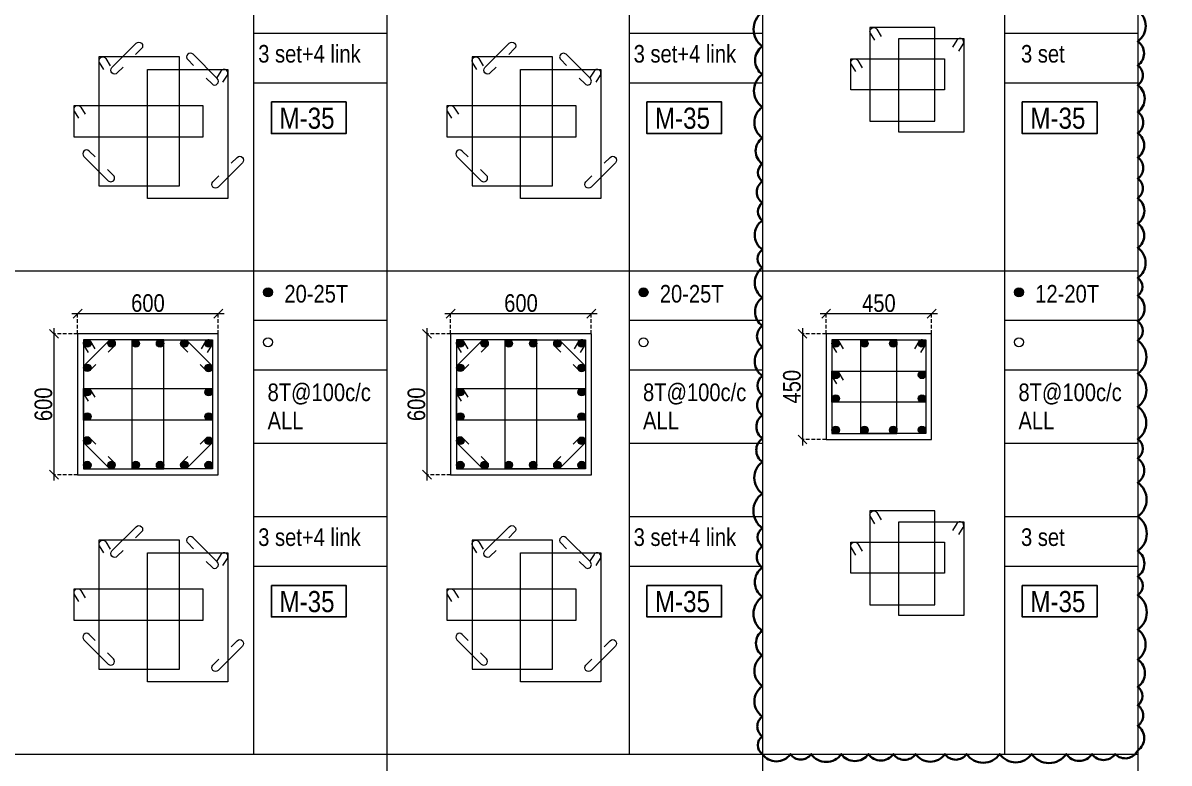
# Model space of a CAD drawing. Header units: millimetres. Extents: x 1112055 to 3390982, y -148532 to 766891.
# Drawn here: x 2345648 to 2365202, y 332597 to 345214 of the extents above; entities that cross this region are included whole.
import ezdxf
from ezdxf.enums import TextEntityAlignment as Align

# ---------------------------------------------------------------- set-up
doc = ezdxf.new("R2010")
doc.units = ezdxf.units.MM
doc.header["$PDMODE"] = 35
doc.header["$PDSIZE"] = -25
doc.linetypes.add('DASHED2', pattern=[0.375, 0.25, -0.125])
doc.linetypes.add('Hidden', pattern=[9.525, 6.35, -3.175])
for name, color, linetype, lineweight in [('B COL. SIZE DIM', 220, 'Continuous', 25), ('B COLSCH', 204, 'Continuous', 20), ('B COLUMN', 1, 'Hidden', 9), ('B STEEL', 34, 'Continuous', 15), ('B TITLE BLOCK', 250, 'Continuous', 0)]:
    doc.layers.add(name, color=color, linetype=linetype, lineweight=lineweight)
doc.layers.add('B TEXT', color=7, linetype='Continuous')
doc.styles.add('dim inside', font='romans.shx', dxfattribs={"width": 0.8, "height": 125})
doc.styles.add('SWINC', font='swissc.ttf')
doc.dimstyles.new('dim inside', dxfattribs={"dimtxt": 125, "dimasz": 100, "dimexe": 0, "dimexo": 0, "dimgap": 10, "dimtad": 0, "dimdec": 0, "dimzin": 0, "dimdsep": 46, "dimtxsty": 'dim inside', "dimblk": 'SMALL', "dimcen": 0.09, "dimadec": 0, "dimazin": 0, "dimtfac": 1, "dimtdec": 0, "dimtofl": 0, "dimtmove": 0, "dimatfit": 3, "dimfxl": 1, "dimtolj": 1, "dimtzin": 0, "dimarcsym": 2})

# ---------------------------------------------------------------- blocks, each defined once
blk = doc.blocks.new('_Oblique')
at = {"color": 0, "linetype": 'ByBlock', "lineweight": -2}
blk.add_line((-0.5, -0.5), (0.5, 0.5), dxfattribs=at)
blk = doc.blocks.new('*D940')
at = {"layer": 'B COL. SIZE DIM', "color": 250, "lineweight": 9, "ltscale": 250, "transparency": 16777216}
blk.add_line((2346481, 340258), (2349081, 340258), dxfattribs=at)
at = {"layer": 'B COL. SIZE DIM', "color": 250, "linetype": 'DASHED2', "lineweight": 9, "ltscale": 250, "transparency": 16777216}
for p, q in [((2346581, 339913), (2346581, 340258)), ((2348981, 339913), (2348981, 340258))]:
    blk.add_line(p, q, dxfattribs=at)
at = {"layer": 'Defpoints', "color": 0, "ltscale": 250, "transparency": 16777216}
for p in [(2348981, 340258), (2346581, 339913), (2348981, 339913)]:
    blk.add_point(p, dxfattribs=at)
at = {"layer": 'B COL. SIZE DIM', "color": 250, "lineweight": 9, "ltscale": 250, "transparency": 16777216, "xscale": 150, "yscale": 150, "zscale": 150, "rotation": 180}
blk.add_blockref('_Oblique', (2346581, 340258), dxfattribs=at)
at = {"layer": 'B COL. SIZE DIM', "color": 250, "lineweight": 9, "ltscale": 250, "transparency": 16777216, "xscale": 150, "yscale": 150, "zscale": 150}
blk.add_blockref('_Oblique', (2348981, 340258), dxfattribs=at)
at = {"layer": 'B COL. SIZE DIM', "color": 6, "ltscale": 250, "transparency": 16777216, "insert": (2347781, 340437), "char_height": 300, "attachment_point": 5, "style": 'SWINC'}
blk.add_mtext('\\A1;600', dxfattribs=at)
blk = doc.blocks.new('*D941')
at = {"layer": 'B COL. SIZE DIM', "color": 250, "lineweight": 9, "ltscale": 250, "transparency": 16777216}
blk.add_line((2346177, 340013), (2346177, 337413), dxfattribs=at)
at = {"layer": 'B COL. SIZE DIM', "color": 250, "linetype": 'DASHED2', "lineweight": 9, "ltscale": 250, "transparency": 16777216}
for p, q in [((2346581, 339913), (2346177, 339913)), ((2346581, 337513), (2346177, 337513))]:
    blk.add_line(p, q, dxfattribs=at)
at = {"layer": 'Defpoints', "color": 0, "ltscale": 250, "transparency": 16777216}
for p in [(2346581, 339913), (2346177, 337513), (2346581, 337513)]:
    blk.add_point(p, dxfattribs=at)
at = {"layer": 'B COL. SIZE DIM', "color": 250, "lineweight": 9, "ltscale": 250, "transparency": 16777216, "xscale": 150, "yscale": 150, "zscale": 150}
for p, rotation in [((2346177, 339913), 90), ((2346177, 337513), 270)]:
    blk.add_blockref('_Oblique', p, dxfattribs=dict(at, rotation=rotation))
at = {"layer": 'B COL. SIZE DIM', "color": 6, "ltscale": 250, "transparency": 16777216, "insert": (2345998, 338713), "char_height": 300, "attachment_point": 5, "rotation": 90, "style": 'SWINC'}
blk.add_mtext('\\A1;600', dxfattribs=at)
blk = doc.blocks.new('*D1006')
at = {"layer": 'B COL. SIZE DIM', "color": 250, "lineweight": 9, "ltscale": 250, "transparency": 16777216}
blk.add_line((2352845, 340258), (2355445, 340258), dxfattribs=at)
at = {"layer": 'B COL. SIZE DIM', "color": 250, "linetype": 'DASHED2', "lineweight": 9, "ltscale": 250, "transparency": 16777216}
for p, q in [((2352945, 339913), (2352945, 340258)), ((2355345, 339913), (2355345, 340258))]:
    blk.add_line(p, q, dxfattribs=at)
at = {"layer": 'Defpoints', "color": 0, "ltscale": 250, "transparency": 16777216}
for p in [(2355345, 340258), (2352945, 339913), (2355345, 339913)]:
    blk.add_point(p, dxfattribs=at)
at = {"layer": 'B COL. SIZE DIM', "color": 250, "lineweight": 9, "ltscale": 250, "transparency": 16777216, "xscale": 150, "yscale": 150, "zscale": 150, "rotation": 180}
blk.add_blockref('_Oblique', (2352945, 340258), dxfattribs=at)
at = {"layer": 'B COL. SIZE DIM', "color": 250, "lineweight": 9, "ltscale": 250, "transparency": 16777216, "xscale": 150, "yscale": 150, "zscale": 150}
blk.add_blockref('_Oblique', (2355345, 340258), dxfattribs=at)
at = {"layer": 'B COL. SIZE DIM', "color": 6, "ltscale": 250, "transparency": 16777216, "insert": (2354145, 340437), "char_height": 300, "attachment_point": 5, "style": 'SWINC'}
blk.add_mtext('\\A1;600', dxfattribs=at)
blk = doc.blocks.new('*D1007')
at = {"layer": 'B COL. SIZE DIM', "color": 250, "lineweight": 9, "ltscale": 250, "transparency": 16777216}
blk.add_line((2352541, 340013), (2352541, 337413), dxfattribs=at)
at = {"layer": 'B COL. SIZE DIM', "color": 250, "linetype": 'DASHED2', "lineweight": 9, "ltscale": 250, "transparency": 16777216}
for p, q in [((2352945, 339913), (2352541, 339913)), ((2352945, 337513), (2352541, 337513))]:
    blk.add_line(p, q, dxfattribs=at)
at = {"layer": 'Defpoints', "color": 0, "ltscale": 250, "transparency": 16777216}
for p in [(2352945, 339913), (2352541, 337513), (2352945, 337513)]:
    blk.add_point(p, dxfattribs=at)
at = {"layer": 'B COL. SIZE DIM', "color": 250, "lineweight": 9, "ltscale": 250, "transparency": 16777216, "xscale": 150, "yscale": 150, "zscale": 150}
for p, rotation in [((2352541, 339913), 90), ((2352541, 337513), 270)]:
    blk.add_blockref('_Oblique', p, dxfattribs=dict(at, rotation=rotation))
at = {"layer": 'B COL. SIZE DIM', "color": 6, "ltscale": 250, "transparency": 16777216, "insert": (2352362, 338713), "char_height": 300, "attachment_point": 5, "rotation": 90, "style": 'SWINC'}
blk.add_mtext('\\A1;600', dxfattribs=at)
blk = doc.blocks.new('*D2336')
at = {"layer": 'B COL. SIZE DIM', "color": 250, "lineweight": 9, "ltscale": 250, "transparency": 16777216}
blk.add_line((2359251, 340258), (2361251, 340258), dxfattribs=at)
at = {"layer": 'B COL. SIZE DIM', "color": 250, "linetype": 'DASHED2', "lineweight": 9, "ltscale": 250, "transparency": 16777216}
for p, q in [((2359351, 339913), (2359351, 340258)), ((2361151, 339913), (2361151, 340258))]:
    blk.add_line(p, q, dxfattribs=at)
at = {"layer": 'Defpoints', "color": 0, "ltscale": 250, "transparency": 16777216}
for p in [(2361151, 340258), (2359351, 339913), (2361151, 339913)]:
    blk.add_point(p, dxfattribs=at)
at = {"layer": 'B COL. SIZE DIM', "color": 250, "lineweight": 9, "ltscale": 250, "transparency": 16777216, "xscale": 150, "yscale": 150, "zscale": 150, "rotation": 180}
blk.add_blockref('_Oblique', (2359351, 340258), dxfattribs=at)
at = {"layer": 'B COL. SIZE DIM', "color": 250, "lineweight": 9, "ltscale": 250, "transparency": 16777216, "xscale": 150, "yscale": 150, "zscale": 150}
blk.add_blockref('_Oblique', (2361151, 340258), dxfattribs=at)
at = {"layer": 'B COL. SIZE DIM', "color": 6, "ltscale": 250, "transparency": 16777216, "insert": (2360251, 340436), "char_height": 300, "attachment_point": 5, "style": 'SWINC'}
blk.add_mtext('\\A1;450', dxfattribs=at)
blk = doc.blocks.new('*D2337')
at = {"layer": 'B COL. SIZE DIM', "color": 250, "lineweight": 9, "ltscale": 250, "transparency": 16777216}
blk.add_line((2358947, 340013), (2358947, 338013), dxfattribs=at)
at = {"layer": 'B COL. SIZE DIM', "color": 250, "linetype": 'DASHED2', "lineweight": 9, "ltscale": 250, "transparency": 16777216}
for p, q in [((2359351, 339913), (2358947, 339913)), ((2359351, 338113), (2358947, 338113))]:
    blk.add_line(p, q, dxfattribs=at)
at = {"layer": 'Defpoints', "color": 0, "ltscale": 250, "transparency": 16777216}
for p in [(2359351, 339913), (2358947, 338113), (2359351, 338113)]:
    blk.add_point(p, dxfattribs=at)
at = {"layer": 'B COL. SIZE DIM', "color": 250, "lineweight": 9, "ltscale": 250, "transparency": 16777216, "xscale": 150, "yscale": 150, "zscale": 150}
for p, rotation in [((2358947, 339913), 90), ((2358947, 338113), 270)]:
    blk.add_blockref('_Oblique', p, dxfattribs=dict(at, rotation=rotation))
at = {"layer": 'B COL. SIZE DIM', "color": 6, "ltscale": 250, "transparency": 16777216, "insert": (2358768, 339013), "char_height": 300, "attachment_point": 5, "rotation": 90, "style": 'SWINC'}
blk.add_mtext('\\A1;450', dxfattribs=at)

msp = doc.modelspace()

# ---------------------------------------------------------------- hatches: boundary and pattern name
at = {"layer": 'B STEEL', "lineweight": 9, "ltscale": 0.5}
h = msp.add_hatch(color=34, dxfattribs=at)
edge = h.paths.add_edge_path()
edge.add_arc((2349830.2, 340621.9), 76.8, 0, 360)
h = msp.add_hatch(color=34, dxfattribs=at)
edge = h.paths.add_edge_path()
edge.add_arc((2356235.3, 340621.9), 76.8, 0, 360)
h = msp.add_hatch(color=34, dxfattribs=at)
edge = h.paths.add_edge_path()
edge.add_arc((2362640.5, 340621.9), 76.8, 0, 360)
h = msp.add_hatch(color=34, dxfattribs=at)
edge = h.paths.add_edge_path()
edge.add_arc((2346745.3, 339748.7), 64, 0, 360)
h = msp.add_hatch(color=34, dxfattribs=at)
edge = h.paths.add_edge_path()
edge.add_arc((2347159.7, 339748.7), 64, 180, 540, ccw=False)
at = {"layer": 'B STEEL'}
h = msp.add_hatch(color=34, dxfattribs=at)
edge = h.paths.add_edge_path()
edge.add_arc((2347574.1, 339748.7), 64, 0, 360)
h = msp.add_hatch(color=34, dxfattribs=at)
edge = h.paths.add_edge_path()
edge.add_arc((2347988.5, 339748.7), 64, 0, 360)
at = {"layer": 'B STEEL', "lineweight": 9, "ltscale": 0.5}
h = msp.add_hatch(color=34, dxfattribs=at)
edge = h.paths.add_edge_path()
edge.add_arc((2348402.9, 339748.7), 64, 180, 540, ccw=False)
h = msp.add_hatch(color=34, dxfattribs=at)
edge = h.paths.add_edge_path()
edge.add_arc((2348817.3, 339748.7), 64, 180, 540, ccw=False)
h = msp.add_hatch(color=34, dxfattribs=at)
edge = h.paths.add_edge_path()
edge.add_arc((2353109.4, 339748.7), 64, 0, 360)
h = msp.add_hatch(color=34, dxfattribs=at)
edge = h.paths.add_edge_path()
edge.add_arc((2353523.8, 339748.7), 64, 180, 540, ccw=False)
at = {"layer": 'B STEEL'}
h = msp.add_hatch(color=34, dxfattribs=at)
edge = h.paths.add_edge_path()
edge.add_arc((2353938.2, 339748.7), 64, 0, 360)
h = msp.add_hatch(color=34, dxfattribs=at)
edge = h.paths.add_edge_path()
edge.add_arc((2354352.6, 339748.7), 64, 0, 360)
at = {"layer": 'B STEEL', "lineweight": 9, "ltscale": 0.5}
h = msp.add_hatch(color=34, dxfattribs=at)
edge = h.paths.add_edge_path()
edge.add_arc((2354767, 339748.7), 64, 180, 540, ccw=False)
h = msp.add_hatch(color=34, dxfattribs=at)
edge = h.paths.add_edge_path()
edge.add_arc((2355181.3, 339748.7), 64, 180, 540, ccw=False)
at = {"layer": 'B STEEL'}
h = msp.add_hatch(color=34, dxfattribs=at)
edge = h.paths.add_edge_path()
edge.add_arc((2359514.5, 339748.7), 64, 0, 360)
h = msp.add_hatch(color=34, dxfattribs=at)
edge = h.paths.add_edge_path()
edge.add_arc((2360005.2, 339748.7), 64, 0, 360)
h = msp.add_hatch(color=34, dxfattribs=at)
edge = h.paths.add_edge_path()
edge.add_arc((2360495.8, 339748.7), 64, 0, 360)
at = {"layer": 'B STEEL', "lineweight": 9, "ltscale": 0.5}
h = msp.add_hatch(color=34, dxfattribs=at)
edge = h.paths.add_edge_path()
edge.add_arc((2360986.5, 339748.7), 64, 180, 540, ccw=False)
h = msp.add_hatch(color=34, dxfattribs=at)
edge = h.paths.add_edge_path()
edge.add_arc((2346745.3, 339334.3), 64, 0, 360)
h = msp.add_hatch(color=34, dxfattribs=at)
edge = h.paths.add_edge_path()
edge.add_arc((2348817.3, 339334.3), 64, 180, 540, ccw=False)
h = msp.add_hatch(color=34, dxfattribs=at)
edge = h.paths.add_edge_path()
edge.add_arc((2353109.4, 339334.3), 64, 0, 360)
h = msp.add_hatch(color=34, dxfattribs=at)
edge = h.paths.add_edge_path()
edge.add_arc((2355181.3, 339334.3), 64, 180, 540, ccw=False)
at = {"layer": 'B STEEL'}
h = msp.add_hatch(color=34, dxfattribs=at)
edge = h.paths.add_edge_path()
edge.add_arc((2359514.5, 339214.3), 64, 0, 360)
h = msp.add_hatch(color=34, dxfattribs=at)
edge = h.paths.add_edge_path()
edge.add_arc((2360986.5, 339214.3), 64, 0, 360)
h = msp.add_hatch(color=34, dxfattribs=at)
edge = h.paths.add_edge_path()
edge.add_arc((2346745.3, 338919.9), 64, 0, 360)
h = msp.add_hatch(color=34, dxfattribs=at)
edge = h.paths.add_edge_path()
edge.add_arc((2348817.3, 338919.9), 64, 0, 360)
h = msp.add_hatch(color=34, dxfattribs=at)
edge = h.paths.add_edge_path()
edge.add_arc((2353109.4, 338919.9), 64, 0, 360)
h = msp.add_hatch(color=34, dxfattribs=at)
edge = h.paths.add_edge_path()
edge.add_arc((2355181.3, 338919.9), 64, 0, 360)
h = msp.add_hatch(color=34, dxfattribs=at)
edge = h.paths.add_edge_path()
edge.add_arc((2359514.5, 338811.2), 64, 0, 360)
h = msp.add_hatch(color=34, dxfattribs=at)
edge = h.paths.add_edge_path()
edge.add_arc((2360986.5, 338811.2), 64, 0, 360)
h = msp.add_hatch(color=34, dxfattribs=at)
edge = h.paths.add_edge_path()
edge.add_arc((2346745.3, 338505.5), 64, 0, 360)
h = msp.add_hatch(color=34, dxfattribs=at)
edge = h.paths.add_edge_path()
edge.add_arc((2348817.3, 338505.5), 64, 0, 360)
h = msp.add_hatch(color=34, dxfattribs=at)
edge = h.paths.add_edge_path()
edge.add_arc((2353109.4, 338505.5), 64, 0, 360)
h = msp.add_hatch(color=34, dxfattribs=at)
edge = h.paths.add_edge_path()
edge.add_arc((2355181.3, 338505.5), 64, 0, 360)
at = {"layer": 'B STEEL', "lineweight": 9, "ltscale": 0.5}
h = msp.add_hatch(color=34, dxfattribs=at)
edge = h.paths.add_edge_path()
edge.add_arc((2359514.5, 338276.8), 64, 0, 360, ccw=False)
at = {"layer": 'B STEEL'}
h = msp.add_hatch(color=34, dxfattribs=at)
edge = h.paths.add_edge_path()
edge.add_arc((2360005.2, 338276.8), 64, 0, 360)
h = msp.add_hatch(color=34, dxfattribs=at)
edge = h.paths.add_edge_path()
edge.add_arc((2360495.8, 338276.8), 64, 0, 360)
at = {"layer": 'B STEEL', "lineweight": 9, "ltscale": 0.5}
h = msp.add_hatch(color=34, dxfattribs=at)
edge = h.paths.add_edge_path()
edge.add_arc((2360986.5, 338276.8), 64, -180, 180)
h = msp.add_hatch(color=34, dxfattribs=at)
edge = h.paths.add_edge_path()
edge.add_arc((2346745.3, 338091.2), 64, 0, 360)
h = msp.add_hatch(color=34, dxfattribs=at)
edge = h.paths.add_edge_path()
edge.add_arc((2348817.3, 338091.2), 64, 180, 540, ccw=False)
h = msp.add_hatch(color=34, dxfattribs=at)
edge = h.paths.add_edge_path()
edge.add_arc((2353109.4, 338091.2), 64, 0, 360)
h = msp.add_hatch(color=34, dxfattribs=at)
edge = h.paths.add_edge_path()
edge.add_arc((2355181.3, 338091.2), 64, 180, 540, ccw=False)
h = msp.add_hatch(color=34, dxfattribs=at)
edge = h.paths.add_edge_path()
edge.add_arc((2346745.3, 337676.8), 64, 0, 360, ccw=False)
h = msp.add_hatch(color=34, dxfattribs=at)
edge = h.paths.add_edge_path()
edge.add_arc((2347159.7, 337676.8), 64, -180, 180)
at = {"layer": 'B STEEL'}
h = msp.add_hatch(color=34, dxfattribs=at)
edge = h.paths.add_edge_path()
edge.add_arc((2347574.1, 337676.8), 64, 0, 360)
h = msp.add_hatch(color=34, dxfattribs=at)
edge = h.paths.add_edge_path()
edge.add_arc((2347988.5, 337676.8), 64, 0, 360)
at = {"layer": 'B STEEL', "lineweight": 9, "ltscale": 0.5}
h = msp.add_hatch(color=34, dxfattribs=at)
edge = h.paths.add_edge_path()
edge.add_arc((2348402.9, 337676.8), 64, -180, 180)
h = msp.add_hatch(color=34, dxfattribs=at)
edge = h.paths.add_edge_path()
edge.add_arc((2348817.3, 337676.8), 64, -180, 180)
h = msp.add_hatch(color=34, dxfattribs=at)
edge = h.paths.add_edge_path()
edge.add_arc((2353109.4, 337676.8), 64, 0, 360, ccw=False)
h = msp.add_hatch(color=34, dxfattribs=at)
edge = h.paths.add_edge_path()
edge.add_arc((2353523.8, 337676.8), 64, -180, 180)
at = {"layer": 'B STEEL'}
h = msp.add_hatch(color=34, dxfattribs=at)
edge = h.paths.add_edge_path()
edge.add_arc((2353938.2, 337676.8), 64, 0, 360)
h = msp.add_hatch(color=34, dxfattribs=at)
edge = h.paths.add_edge_path()
edge.add_arc((2354352.6, 337676.8), 64, 0, 360)
at = {"layer": 'B STEEL', "lineweight": 9, "ltscale": 0.5}
h = msp.add_hatch(color=34, dxfattribs=at)
edge = h.paths.add_edge_path()
edge.add_arc((2354767, 337676.8), 64, -180, 180)
h = msp.add_hatch(color=34, dxfattribs=at)
edge = h.paths.add_edge_path()
edge.add_arc((2355181.3, 337676.8), 64, -180, 180)

# ---------------------------------------------------------------- linework, layer by layer
at = {"color": 2, "lineweight": 35}
msp.add_lwpolyline([(2364668.6, 345422.1, -0.5205671), (2364668.6, 344900.2, -0.5205671), (2364668.6, 344490.4, -0.5205671), (2364668.6, 344152.4, -0.5205671), (2364668.6, 343696.1, -0.5205671), (2364668.6, 343336.4, -0.5205671), (2364668.6, 342920.2, -0.5205671), (2364668.6, 342561.9, -0.5205671), (2364668.6, 342226.5, -0.5205671), (2364668.6, 341794.9, -0.5205671), (2364668.6, 341380.5, -0.5205671), (2364668.6, 340867, -0.5205671), (2364668.6, 340564.9, -0.5205671), (2364668.6, 340127.8, -0.5205671), (2364668.6, 339799.8, -0.5205671), (2364668.6, 339237.2, -0.5205671), (2364668.6, 338671.7, -0.5205671), (2364668.6, 338119.5, -0.5205671), (2364668.6, 337792.5, -0.5205671), (2364668.6, 337376, -0.5205671), (2364668.6, 336800.5, -0.5205671), (2364668.6, 336213.6, -0.5205671), (2364668.6, 335779.8, -0.5205671), (2364668.6, 335460.3, -0.5205671), (2364668.6, 334872.7, -0.5205671), (2364668.6, 334363.8, -0.5205671), (2364668.6, 333895.8, -0.5205671), (2364668.6, 333583, -0.5205671), (2364668.6, 333232.5, -0.5205671), (2364668.6, 332812.4, -0.5205671), (2364280.8, 332750.4, -0.5205671), (2363887.4, 332750.4, -0.5205671), (2363446.5, 332750.4, -0.5205671), (2362859.1, 332750.4, -0.5205671), (2362313.6, 332750.4, -0.5205671), (2361747.6, 332750.4, -0.5205671), (2361378.3, 332750.4, -0.5205671), (2360878.3, 332750.4, -0.5205671), (2360497.9, 332750.4, -0.5205671), (2360072.4, 332750.4, -0.5205671), (2359610.3, 332750.4, -0.5205671), (2359096, 332750.4, -0.5205671), (2358741, 332750.4, -0.5205671), (2358263.4, 332750.4, -0.5205671), (2358263.4, 333053.9, -0.5205671), (2358263.4, 333388.3, -0.5205671), (2358263.4, 333909.6, -0.5205671), (2358263.4, 334429.9, -0.5205671), (2358263.4, 334851.8, -0.5205671), (2358263.4, 335433.3, -0.5205671), (2358263.4, 335928.1, -0.5205671), (2358263.4, 336292.5, -0.5205671), (2358263.4, 336602.8, -0.5205671), (2358263.4, 337193.1, -0.5205671), (2358263.4, 337728.8, -0.5205671), (2358263.4, 338131.7, -0.5205671), (2358263.4, 338527.3, -0.5205671), (2358263.4, 338868.1, -0.5205671), (2358263.4, 339195.1, -0.5205671), (2358263.4, 339694.5, -0.5205671), (2358263.4, 340049.3, -0.5205671), (2358263.4, 340532, -0.5205671), (2358263.4, 341036.9, -0.5205671), (2358263.4, 341350.6, -0.5205671), (2358263.4, 341847.7, -0.5205671), (2358263.4, 342147, -0.5205671), (2358263.4, 342513.8, -0.5205671), (2358263.4, 342811.3, -0.5205671), (2358263.4, 343253, -0.5205671), (2358263.4, 343778.7, -0.5205671), (2358263.4, 344335.8, -0.5205671), (2358263.4, 344815.2, -0.5205671), (2358263.4, 345395.3, -0.5205671)], format="xyb", dxfattribs=at)
at = {"layer": 'B COLSCH', "color": 250, "lineweight": 0}
for p, q in [((2364668.6, 383508.5), (2364668.6, 323875.2)), ((2349583.9, 382189.4), (2349583.9, 332750.4)), ((2351858.3, 382189.4), (2351858.3, 323875.2)), ((2355989, 382189.4), (2355989, 332750.4)), ((2358263.4, 382189.4), (2358263.4, 323875.2)), ((2362394.2, 357469.9), (2362394.2, 332750.4)), ((2349583.9, 345040.5), (2351858.3, 345040.5)), ((2355989, 345040.5), (2358263.4, 345040.5)), ((2362394.2, 345040.5), (2364668.6, 345040.5)), ((2349583.9, 344195.5), (2351858.3, 344195.5)), ((2355989, 344195.5), (2358263.4, 344195.5)), ((2362394.2, 344195.5), (2364668.6, 344195.5)), ((2235553.4, 340990.2), (2364668.6, 340990.2)), ((2349583.9, 340145.2), (2351858.3, 340145.2)), ((2355989, 340145.2), (2358263.4, 340145.2)), ((2362394.2, 340145.2), (2364668.6, 340145.2)), ((2349583.9, 339300.2), (2351858.3, 339300.2)), ((2355989, 339300.2), (2358263.4, 339300.2)), ((2362394.2, 339300.2), (2364668.6, 339300.2)), ((2349583.9, 338050.5), (2351858.3, 338050.5)), ((2355989, 338050.5), (2358263.4, 338050.5)), ((2362394.2, 338050.5), (2364668.6, 338050.5)), ((2349583.9, 336800.7), (2351858.3, 336800.7)), ((2355989, 336800.7), (2358263.4, 336800.7)), ((2362394.2, 336800.7), (2364668.6, 336800.7)), ((2349583.9, 335955.7), (2351858.3, 335955.7)), ((2355989, 335955.7), (2358263.4, 335955.7)), ((2362394.2, 335955.7), (2364668.6, 335955.7)), ((2235553.4, 332750.4), (2364668.6, 332750.4))]:
    msp.add_line(p, q, dxfattribs=at)
at = {"layer": 'B COLUMN', "color": 1, "linetype": 'ByBlock', "lineweight": 20}
for points in [[(2346581.3, 337512.7), (2348981.3, 337512.7), (2348981.3, 339912.7), (2346581.3, 339912.7)], [(2352945.4, 337512.7), (2355345.4, 337512.7), (2355345.4, 339912.7), (2352945.4, 339912.7)], [(2359350.5, 338112.7), (2361150.5, 338112.7), (2361150.5, 339912.7), (2359350.5, 339912.7)]]:
    msp.add_lwpolyline(points, close=True, dxfattribs=at)
at = {"layer": 'B STEEL', "color": 34, "lineweight": 9, "ltscale": 0.5}
for points in [[(2360098.6, 343536.9), (2361207.9, 343536.9), (2361207.9, 345136.9), (2360098.6, 345136.9)], [(2361698.6, 343351.3), (2360589.2, 343351.3), (2360589.2, 344951.3), (2361698.6, 344951.3)], [(2346945.3, 342437), (2348316.5, 342437), (2348316.5, 344637), (2346945.3, 344637)], [(2353309.4, 342437), (2354680.6, 342437), (2354680.6, 344637), (2353309.4, 344637)], [(2359772.7, 344602.5), (2361372.7, 344602.5), (2361372.7, 344071.3), (2359772.7, 344071.3)], [(2349145.3, 342222.4), (2347774.1, 342222.4), (2347774.1, 344422.4), (2349145.3, 344422.4)], [(2355509.4, 342222.4), (2354138.1, 342222.4), (2354138.1, 344422.4), (2355509.4, 344422.4)], [(2346519.3, 343808.2), (2348719.3, 343808.2), (2348719.3, 343265.8), (2346519.3, 343265.8)], [(2352883.4, 343808.2), (2355083.4, 343808.2), (2355083.4, 343265.8), (2352883.4, 343265.8)], [(2346681.3, 337612.7), (2348052.5, 337612.7), (2348052.5, 339812.7), (2346681.3, 339812.7)], [(2348881.3, 337612.7), (2347510.1, 337612.7), (2347510.1, 339812.7), (2348881.3, 339812.7)], [(2353045.4, 337612.7), (2354416.6, 337612.7), (2354416.6, 339812.7), (2353045.4, 339812.7)], [(2355245.4, 337612.7), (2353874.1, 337612.7), (2353874.1, 339812.7), (2355245.4, 339812.7)], [(2359450.5, 338212.7), (2360559.9, 338212.7), (2360559.9, 339812.7), (2359450.5, 339812.7)], [(2361050.5, 338212.7), (2359941.2, 338212.7), (2359941.2, 339812.7), (2361050.5, 339812.7)], [(2359450.5, 339278.3), (2361050.5, 339278.3), (2361050.5, 338747.1), (2359450.5, 338747.1)], [(2346681.3, 338984), (2348881.3, 338984), (2348881.3, 338441.5), (2346681.3, 338441.5)], [(2353045.4, 338984), (2355245.4, 338984), (2355245.4, 338441.5), (2353045.4, 338441.5)], [(2360098.6, 335297), (2361207.9, 335297), (2361207.9, 336897), (2360098.6, 336897)], [(2361698.6, 335111.4), (2360589.2, 335111.4), (2360589.2, 336711.4), (2361698.6, 336711.4)], [(2346945.3, 334197.2), (2348316.5, 334197.2), (2348316.5, 336397.2), (2346945.3, 336397.2)], [(2353309.4, 334197.2), (2354680.6, 334197.2), (2354680.6, 336397.2), (2353309.4, 336397.2)], [(2359772.7, 336362.6), (2361372.7, 336362.6), (2361372.7, 335831.4), (2359772.7, 335831.4)], [(2349145.3, 333982.6), (2347774.1, 333982.6), (2347774.1, 336182.6), (2349145.3, 336182.6)], [(2355509.4, 333982.6), (2354138.1, 333982.6), (2354138.1, 336182.6), (2355509.4, 336182.6)], [(2346519.3, 335568.4), (2348719.3, 335568.4), (2348719.3, 335025.9), (2346519.3, 335025.9)], [(2352883.4, 335568.4), (2355083.4, 335568.4), (2355083.4, 335025.9), (2352883.4, 335025.9)]]:
    msp.add_lwpolyline(points, close=True, dxfattribs=at)
for points in [[(2360182.8, 344917.8), (2360108.1, 345039.3, -1), (2360217.1, 345106.4), (2360291.9, 344984.9)], [(2361614.3, 344732.2), (2361689.1, 344853.7, 1), (2361580, 344920.8), (2361505.3, 344799.3)], [(2347358.4, 344462.4), (2347257.5, 344361.6, -1), (2347167, 344452.1), (2347581.4, 344866.5, -1), (2347671.9, 344776), (2347571, 344675.1)], [(2353722.5, 344462.4), (2353621.6, 344361.6, -1), (2353531, 344452.1), (2353945.4, 344866.5, -1), (2354036, 344776), (2353935.1, 344675.1)], [(2347029.5, 344417.9), (2346954.8, 344539.4, -1), (2347063.8, 344606.5), (2347138.6, 344485.1)], [(2348773, 344274.9), (2348873.9, 344174.1, 1), (2348964.4, 344264.6), (2348550, 344679, 1), (2348459.5, 344588.4), (2348560.3, 344487.6)], [(2353393.6, 344417.9), (2353318.9, 344539.4, -1), (2353427.9, 344606.5), (2353502.7, 344485.1)], [(2355137.1, 344274.9), (2355237.9, 344174.1, 1), (2355328.5, 344264.6), (2354914.1, 344679, 1), (2354823.5, 344588.4), (2354924.4, 344487.6)], [(2359857, 344383.4), (2359782.2, 344504.9, -1), (2359891.2, 344572), (2359966, 344450.5)], [(2349061, 344203.4), (2349135.8, 344324.8, 1), (2349026.7, 344392), (2348952, 344270.5)], [(2355425.1, 344203.4), (2355499.9, 344324.8, 1), (2355390.8, 344392), (2355316.1, 344270.5)], [(2346603.6, 343589.2), (2346528.8, 343710.6, -1), (2346637.9, 343777.8), (2346712.6, 343656.3)], [(2352967.7, 343589.2), (2352892.9, 343710.6, -1), (2353002, 343777.8), (2353076.7, 343656.3)], [(2346879.2, 342928.8), (2346778.4, 343029.6, 1), (2346687.8, 342939.1), (2347102.2, 342524.7, 1), (2347192.8, 342615.3), (2347091.9, 342716.1)], [(2353243.3, 342928.8), (2353142.5, 343029.6, 1), (2353051.9, 342939.1), (2353466.3, 342524.7, 1), (2353556.9, 342615.3), (2353456, 342716.1)], [(2349201.5, 342820.9), (2349302.4, 342921.7, -1), (2349392.9, 342831.2), (2348978.5, 342416.8, -1), (2348888, 342507.3), (2348988.9, 342608.2)], [(2355565.6, 342820.9), (2355666.5, 342921.7, -1), (2355757, 342831.2), (2355342.6, 342416.8, -1), (2355252.1, 342507.3), (2355353, 342608.2)], [(2346765.5, 339593.7), (2346690.8, 339715.2, -1), (2346799.8, 339782.3), (2346874.6, 339660.8)], [(2346891.4, 339389.9), (2346790.6, 339289.1, -1), (2346700, 339379.6), (2347114.4, 339794, -1), (2347205, 339703.5), (2347104.1, 339602.6)], [(2348671.1, 339389.9), (2348772, 339289.1, 1), (2348862.5, 339379.6), (2348448.1, 339794, 1), (2348357.6, 339703.5), (2348458.5, 339602.6)], [(2348797, 339593.7), (2348871.8, 339715.2, 1), (2348762.7, 339782.3), (2348688, 339660.8)], [(2353129.6, 339593.7), (2353054.9, 339715.2, -1), (2353163.9, 339782.3), (2353238.7, 339660.8)], [(2353255.5, 339389.9), (2353154.7, 339289.1, -1), (2353064.1, 339379.6), (2353478.5, 339794, -1), (2353569, 339703.5), (2353468.2, 339602.6)], [(2355035.2, 339389.9), (2355136.1, 339289.1, 1), (2355226.6, 339379.6), (2354812.2, 339794, 1), (2354721.7, 339703.5), (2354822.5, 339602.6)], [(2355161.1, 339593.7), (2355235.9, 339715.2, 1), (2355126.8, 339782.3), (2355052.1, 339660.8)], [(2359534.8, 339593.7), (2359460, 339715.2, -1), (2359569, 339782.3), (2359643.8, 339660.8)], [(2360966.2, 339593.7), (2361041, 339715.2, 1), (2360932, 339782.3), (2360857.2, 339660.8)], [(2359534.8, 339059.3), (2359460, 339180.8, -1), (2359569, 339247.9), (2359643.8, 339126.4)], [(2346765.5, 338764.9), (2346690.8, 338886.4, -1), (2346799.8, 338953.5), (2346874.6, 338832)], [(2353129.6, 338764.9), (2353054.9, 338886.4, -1), (2353163.9, 338953.5), (2353238.7, 338832)], [(2346891.4, 338035.6), (2346790.6, 338136.4, 1), (2346700, 338045.9), (2347114.4, 337631.5, 1), (2347205, 337722), (2347104.1, 337822.9)], [(2348671.1, 338035.6), (2348772, 338136.4, -1), (2348862.5, 338045.9), (2348448.1, 337631.5, -1), (2348357.6, 337722), (2348458.5, 337822.9)], [(2353255.5, 338035.6), (2353154.7, 338136.4, 1), (2353064.1, 338045.9), (2353478.5, 337631.5, 1), (2353569, 337722), (2353468.2, 337822.9)], [(2355035.2, 338035.6), (2355136.1, 338136.4, -1), (2355226.6, 338045.9), (2354812.2, 337631.5, -1), (2354721.7, 337722), (2354822.5, 337822.9)], [(2360182.8, 336678), (2360108.1, 336799.5, -1), (2360217.1, 336866.6), (2360291.9, 336745.1)], [(2347358.4, 336222.6), (2347257.5, 336121.7, -1), (2347167, 336212.3), (2347581.4, 336626.7, -1), (2347671.9, 336536.1), (2347571, 336435.2)], [(2353722.5, 336222.6), (2353621.6, 336121.7, -1), (2353531, 336212.3), (2353945.4, 336626.7, -1), (2354036, 336536.1), (2353935.1, 336435.2)], [(2361614.3, 336492.4), (2361689.1, 336613.8, 1), (2361580, 336681), (2361505.3, 336559.5)], [(2347029.5, 336178.1), (2346954.8, 336299.6, -1), (2347063.8, 336366.7), (2347138.6, 336245.2)], [(2348773, 336035.1), (2348873.9, 335934.2, 1), (2348964.4, 336024.7), (2348550, 336439.1, 1), (2348459.5, 336348.6), (2348560.3, 336247.7)], [(2353393.6, 336178.1), (2353318.9, 336299.6, -1), (2353427.9, 336366.7), (2353502.7, 336245.2)], [(2355137.1, 336035.1), (2355237.9, 335934.2, 1), (2355328.5, 336024.7), (2354914.1, 336439.1, 1), (2354823.5, 336348.6), (2354924.4, 336247.7)], [(2359857, 336143.6), (2359782.2, 336265.1, -1), (2359891.2, 336332.2), (2359966, 336210.7)], [(2349061, 335963.5), (2349135.8, 336085, 1), (2349026.7, 336152.1), (2348952, 336030.6)], [(2355425.1, 335963.5), (2355499.9, 336085, 1), (2355390.8, 336152.1), (2355316.1, 336030.6)], [(2346603.6, 335349.3), (2346528.8, 335470.8, -1), (2346637.9, 335537.9), (2346712.6, 335416.4)], [(2352967.7, 335349.3), (2352892.9, 335470.8, -1), (2353002, 335537.9), (2353076.7, 335416.4)], [(2346879.2, 334688.9), (2346778.4, 334789.8, 1), (2346687.8, 334699.3), (2347102.2, 334284.9, 1), (2347192.8, 334375.4), (2347091.9, 334476.3)], [(2353243.3, 334688.9), (2353142.5, 334789.8, 1), (2353051.9, 334699.3), (2353466.3, 334284.9, 1), (2353556.9, 334375.4), (2353456, 334476.3)], [(2349201.5, 334581), (2349302.4, 334681.9, -1), (2349392.9, 334591.4), (2348978.5, 334177, -1), (2348888, 334267.5), (2348988.9, 334368.4)], [(2355565.6, 334581), (2355666.5, 334681.9, -1), (2355757, 334591.4), (2355342.6, 334177, -1), (2355252.1, 334267.5), (2355353, 334368.4)]]:
    msp.add_lwpolyline(points, format="xyb", dxfattribs=at)
for centre, radius in [((2349830.2, 340621.9), 76.8), ((2356235.3, 340621.9), 76.8), ((2362640.5, 340621.9), 76.8), ((2346745.3, 339748.7), 64), ((2347159.7, 339748.7), 64), ((2347574.1, 339748.7), 64), ((2347988.5, 339748.7), 64), ((2348402.9, 339748.7), 64), ((2348817.3, 339748.7), 64), ((2349830.2, 339771.6), 76.8), ((2353109.4, 339748.7), 64), ((2353523.8, 339748.7), 64), ((2353938.2, 339748.7), 64), ((2354352.6, 339748.7), 64), ((2354767, 339748.7), 64), ((2355181.3, 339748.7), 64), ((2356235.3, 339771.6), 76.8), ((2359514.5, 339748.7), 64), ((2360005.2, 339748.7), 64), ((2360495.8, 339748.7), 64), ((2360986.5, 339748.7), 64), ((2362640.5, 339771.6), 76.8), ((2346745.3, 339334.3), 64), ((2348817.3, 339334.3), 64), ((2353109.4, 339334.3), 64), ((2355181.3, 339334.3), 64), ((2359514.5, 339214.3), 64), ((2360986.5, 339214.3), 64), ((2346745.3, 338919.9), 64), ((2348817.3, 338919.9), 64), ((2353109.4, 338919.9), 64), ((2355181.3, 338919.9), 64), ((2359514.5, 338811.2), 64), ((2360986.5, 338811.2), 64), ((2346745.3, 338505.5), 64), ((2348817.3, 338505.5), 64), ((2353109.4, 338505.5), 64), ((2355181.3, 338505.5), 64), ((2359514.5, 338276.8), 64), ((2360005.2, 338276.8), 64), ((2360495.8, 338276.8), 64), ((2360986.5, 338276.8), 64), ((2346745.3, 338091.2), 64), ((2348817.3, 338091.2), 64), ((2353109.4, 338091.2), 64), ((2355181.3, 338091.2), 64), ((2346745.3, 337676.8), 64), ((2347159.7, 337676.8), 64), ((2347574.1, 337676.8), 64), ((2347988.5, 337676.8), 64), ((2348402.9, 337676.8), 64), ((2348817.3, 337676.8), 64), ((2353109.4, 337676.8), 64), ((2353523.8, 337676.8), 64), ((2353938.2, 337676.8), 64), ((2354352.6, 337676.8), 64), ((2354767, 337676.8), 64), ((2355181.3, 337676.8), 64)]:
    msp.add_circle(centre, radius, dxfattribs=at)
at = {"layer": 'B TEXT', "color": 1}
for points in [[(2349887.6, 343866.5), (2351162.2, 343866.5), (2351162.2, 343328.5), (2349887.6, 343328.5)], [(2356292.7, 343866.5), (2357567.3, 343866.5), (2357567.3, 343328.5), (2356292.7, 343328.5)], [(2362697.9, 343866.5), (2363972.5, 343866.5), (2363972.5, 343328.5), (2362697.9, 343328.5)], [(2349887.6, 335626.7), (2351162.2, 335626.7), (2351162.2, 335088.7), (2349887.6, 335088.7)], [(2356292.7, 335626.7), (2357567.3, 335626.7), (2357567.3, 335088.7), (2356292.7, 335088.7)], [(2362697.9, 335626.7), (2363972.5, 335626.7), (2363972.5, 335088.7), (2362697.9, 335088.7)]]:
    msp.add_lwpolyline(points, close=True, dxfattribs=at)

# ---------------------------------------------------------------- texts
at = {"layer": 'B TEXT', "style": 'SWINC'}
for s, p in [('3 set+4 link', (2349662.1, 344538)), ('3 set+4 link', (2356067.3, 344538)), ('3 set', (2362675.9, 344538)), ('20-25T', (2350108.7, 340447.3)), ('20-25T', (2356513.8, 340447.3)), ('12-20T', (2362919, 340447.3)), ('8T@100c/c', (2349821.8, 338767.5)), ('8T@100c/c', (2356226.9, 338767.5)), ('8T@100c/c', (2362632.1, 338767.5)), ('ALL', (2349821.8, 338285.7)), ('ALL', (2356226.9, 338285.7)), ('ALL', (2362632.1, 338285.7)), ('3 set+4 link', (2349662.1, 336298.2)), ('3 set+4 link', (2356067.3, 336298.2)), ('3 set', (2362675.9, 336298.2))]:
    msp.add_text(s, height=300, dxfattribs=at).set_placement(p)
at = {"layer": 'B TEXT', "color": 1, "style": 'SWINC'}
for p in [(2350024.9, 343302), (2356430.1, 343302), (2362835.2, 343302), (2350024.9, 335062.1), (2356430.1, 335062.1), (2362835.2, 335062.1)]:
    msp.add_text('M-35', height=360, dxfattribs=at).set_placement(p, align=Align.BOTTOM_LEFT)
at = {"layer": 'B TITLE BLOCK', "color": 251, "char_height": 253.313, "attachment_point": 2, "style": 'SWINC'}
for insert in [(2590169.2, 343686.7), (2664545.4, 343686.7)]:
    msp.add_mtext_dynamic_manual_height_columns('\\pxsm1,qj;{\\fBankGothic Lt BT|b0|i0|c0|p34;BHOOMI\\P\\ps*,q*;\\fGost|b0|i0|c0|p2;\\H0.8x;- CONSULTANTS -\\C1; }', width=662363.048, gutter_width=0, heights=[93168.9], dxfattribs=dict(at, insert=insert))

# ---------------------------------------------------------------- dimensions: what is measured, and where the dimension line sits
at = {"layer": 'B COL. SIZE DIM', "color": 250, "ltscale": 250}
for base, p1, p2, picture, middle in [((2348981.3, 340257.7), (2346581.3, 339912.7), (2348981.3, 339912.7), '*D940', (2347781.3, 340436.7)), ((2355345.4, 340257.7), (2352945.4, 339912.7), (2355345.4, 339912.7), '*D1006', (2354145.4, 340436.7)), ((2361150.5, 340257.7), (2359350.5, 339912.7), (2361150.5, 339912.7), '*D2336', (2360250.5, 340436.5))]:
    dim = msp.add_linear_dim(base=base, p1=p1, p2=p2, dimstyle='dim inside', override={"dimtxt": 300, "dimasz": 150, "dimgap": 25, "dimtad": 3, "dimlfac": 0.25, "dimtxsty": 'SWINC', "dimblk1": 'Oblique', "dimblk2": 'Oblique', "dimsah": 1, "dimdle": 100, "dimclrd": 250, "dimclre": 250, "dimclrt": 6, "dimfxl": 1000, "dimlwd": 9, "dimlwe": 9}, dxfattribs=at)
    dim.commit()
    dim.dimension.update_dxf_attribs({"geometry": picture, "text_midpoint": middle})
for base, p1, p2, picture, middle in [((2346177.4, 337512.7), (2346581.3, 339912.7), (2346581.3, 337512.7), '*D941', (2345998.4, 338712.7)), ((2352541.5, 337512.7), (2352945.4, 339912.7), (2352945.4, 337512.7), '*D1007', (2352362.5, 338712.7)), ((2358946.6, 338112.7), (2359350.5, 339912.7), (2359350.5, 338112.7), '*D2337', (2358767.8, 339012.7))]:
    dim = msp.add_linear_dim(base=base, p1=p1, p2=p2, angle=90, dimstyle='dim inside', override={"dimtxt": 300, "dimasz": 150, "dimgap": 25, "dimtad": 3, "dimlfac": 0.25, "dimtxsty": 'SWINC', "dimblk1": 'Oblique', "dimblk2": 'Oblique', "dimsah": 1, "dimdle": 100, "dimclrd": 250, "dimclre": 250, "dimclrt": 6, "dimfxl": 1000, "dimlwd": 9, "dimlwe": 9}, dxfattribs=at)
    dim.commit()
    dim.dimension.update_dxf_attribs({"geometry": picture, "text_midpoint": middle})

doc.saveas('drawing.dxf')
